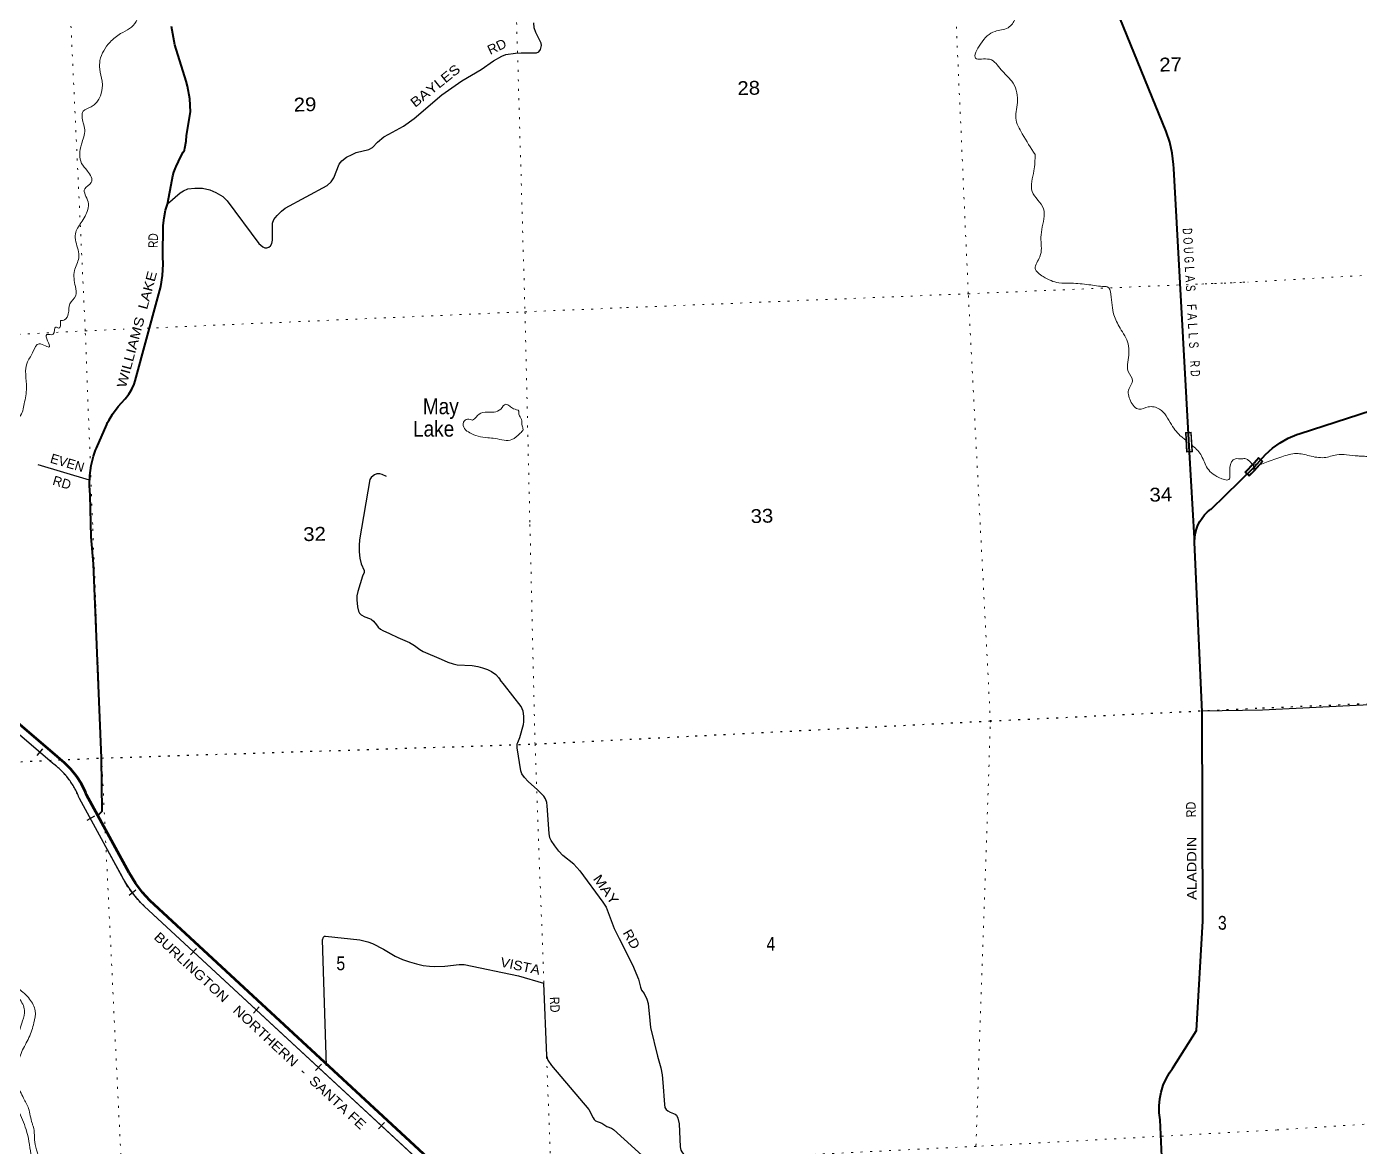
# Model space of a CAD drawing. Header units: feet. Extents: x 727543 to 978287, y 379550 to 572970.
# Drawn here: x 747668 to 764549, y 400503 to 414692 of the extents above; entities that cross this region are included whole.
import ezdxf
from ezdxf.enums import TextEntityAlignment as Align

# ---------------------------------------------------------------- set-up
doc = ezdxf.new("R2010")
doc.units = ezdxf.units.FT
doc.header["$LTSCALE"] = 80
doc.linetypes.add('DOTTED', pattern=[1.5, 0.3, -1.2])
for name, color, linetype, lineweight in [('20', 7, 'Continuous', 70), ('26', 7, 'Continuous', 40), ('29', 7, 'Continuous', 25), ('34', 7, 'Continuous', 25), ('39', 7, 'Continuous', 13), ('6', 7, 'DOTTED', 25), ('61', 7, 'Continuous', 13), ('7', 7, 'DOTTED', 13)]:
    doc.layers.add(name, color=color, linetype=linetype, lineweight=lineweight)
for name, color, linetype in [('27', 7, 'Continuous'), ('30', 7, 'Continuous'), ('41', 7, 'Continuous')]:
    doc.layers.add(name, color=color, linetype=linetype)

msp = doc.modelspace()

# ---------------------------------------------------------------- linework, layer by layer
at = {"layer": '20'}
for points in [[(748569.02, 404704.24), (748426.03, 404966.02), (748411.61, 405000.95), (748360.59, 405103.6), (748299.12, 405200.36), (748227.87, 405290.16), (748147.62, 405372.03), (748059.26, 405445.05), (746302.57, 406949.88), (744525.78, 408471.93)], [(754743.1, 398569.65), (754435.53, 398802.62), (754112.5, 399105.36), (749224.65, 403629.81), (749134.04, 403728.11), (749043.81, 403847.87), (748966.59, 403976.41), (748569.02, 404704.24)]]:
    msp.add_lwpolyline(points, dxfattribs=at)
at = {"layer": '26'}
for points in [[(762450.26, 408177.47), (762448.32, 408215.08), (762387.49, 409304.82), (762186.93, 412897.3), (762184.76, 412945.63), (762168.26, 413088.63), (762136.91, 413229.12), (762091.04, 413365.56), (761282.12, 415358.31)], [(748569.02, 404704.24), (748607.27, 404742.69), (748621.67, 404757.16), (748616.92, 405432.03), (748511.83, 407888.67), (748483.64, 408230.7), (748471.34, 408758.6), (748462.4, 408883.88), (748466.6, 409009.41), (748483.9, 409133.82), (748514.11, 409255.73), (748530.76, 409304.68), (748539.24, 409329.64), (748550.18, 409354.68), (748681.58, 409655.44), (748692.52, 409680.48), (748707.35, 409705.44), (748754.68, 409785.06), (748827.45, 409882.6), (748866.7, 409927.44), (748916.25, 409980.74), (748959.97, 410038.92), (748997.36, 410101.36), (749028.02, 410167.36), (749042.62, 410207.11), (749328.04, 411263.81), (749365.2, 411400.98), (749387.82, 411541.27), (749395.65, 411683.17), (749392.26, 411782.93), (749397.44, 412175.14), (749407.21, 412272.16), (749427.08, 412367.62), (749450.51, 412443.37), (749509.51, 412754.8), (749517.34, 412802.29), (749530.1, 412848.7), (749538.89, 412871.17), (749555.25, 412912), (749559.48, 412921.17), (749617.29, 413046.42), (749649.41, 413103.25), (749663.55, 413128.27), (749668.32, 413153.25), (749685.06, 413240.99), (749692.65, 413314.97), (749742.85, 413613.43), (749732.01, 413776.42), (749704.19, 413937.37), (749687.5, 414003.98), (749541.45, 414460.76), (749499.47, 414694.88)], [(763205.71, 409115.77), (763348.15, 409275), (763436.82, 409353.33), (763533.2, 409421.96), (763636.22, 409480.14), (763744.76, 409527.24), (763786.08, 409541.74), (764684.04, 409831.36)], [(762450.26, 408177.47), (762452.22, 408215.08), (762452.97, 408229.59), (762461.12, 408281.14), (762474.61, 408331.56), (762493.29, 408380.29), (762516.97, 408426.8), (762545.38, 408470.58), (762578.21, 408511.15), (762615.09, 408548.07), (762655.64, 408580.93), (762658.99, 408583.34), (763205.71, 409115.77)], [(762086.65, 399273.12), (762013.21, 400849.61), (762003.03, 400938.04), (762002.15, 401027.04), (762010.58, 401115.65), (762028.23, 401202.89), (762054.89, 401287.81), (762090.29, 401369.48), (762134.03, 401447), (762172.63, 401502.7), (762474.15, 401983.87), (762554.6, 403366.39), (762545.13, 406013.6), (762450.8, 408165.08), (762450.26, 408177.47)]]:
    msp.add_lwpolyline(points, dxfattribs=at)
at = {"layer": '29'}
for p, q in [((748464.67, 408951.58), (747814.45, 409142.78)), ((762547.18, 406029.63), (763311.49, 406040.84)), ((763311.49, 406040.84), (765075.73, 406129.08)), ((751464.05, 401532.75), (751413.36, 403127.93)), ((754209.09, 402582.77), (754247.98, 401662.91))]:
    msp.add_line(p, q, dxfattribs=at)
for points in [[(753419.78, 414148.3), (753575.39, 414258.68), (753682.42, 414318.3), (753734.29, 414338.18), (753854.57, 414355.84), (753928.51, 414360.26), (754122.72, 414360.26), (754152.52, 414373.51), (754171.28, 414404.42), (754183.41, 414453), (754180.11, 414483.92), (754113.9, 414616.4), (754092.93, 414676.02), (754087.41, 414740.06)], [(749451.98, 412450.76), (749610.49, 412589.34), (749651.32, 412613.63), (749707.6, 412637.92), (749794.78, 412646.75), (749892.98, 412646.75), (749984.58, 412626.88), (750060.72, 412593.76), (750150.11, 412540.76), (750206.38, 412487.77), (750608.05, 411944.56), (750657.72, 411902.6), (750681.99, 411893.77), (750709.58, 411891.57), (750732.76, 411900.4), (750753.72, 411918.06), (750770.27, 411944.56), (750780.2, 411988.72), (750780.2, 412205.12), (750794.55, 412249.28), (750837.58, 412302.28), (750891.66, 412357.48), (750939.11, 412395.02), (751473.2, 412682.08), (751523.97, 412726.24), (751557.07, 412779.24), (751623.28, 412951.48), (751656.39, 412993.43), (751715.97, 413039.8), (751788.81, 413075.13), (751839.56, 413097.22), (751998.47, 413136.96), (752043.72, 413163.45), (752108.82, 413229.7), (752187.17, 413295.94), (752250.07, 413331.28), (752435.46, 413432.85), (752572.29, 413530.01), (752921, 413830.32), (753177.01, 414006.97), (753419.78, 414148.3)], [(752223.67, 408997.11), (752166.2, 409023.17), (752136.41, 409032), (752099.99, 409029.8), (752071.3, 409016.55), (752052.54, 409005.51), (752027.16, 408983.42), (752012.82, 408956.93), (751880.4, 408192.91), (751875.98, 408124.46), (751875.98, 408042.75), (751884.81, 407961.06), (751902.47, 407892.6), (751937.78, 407804.27), (751939.98, 407782.2), (751920.12, 407733.61), (751858.33, 407539.29), (751847.29, 407486.3), (751845.09, 407433.3), (751857.22, 407344.98), (751868.26, 407289.78), (751880.4, 407265.48), (751903.57, 407243.41), (751946.61, 407221.32), (752008.4, 407199.24), (752029.37, 407188.21), (752056.96, 407163.91), (752096.68, 407119.75), (752115.44, 407088.84), (752145.24, 407062.33), (752177.24, 407044.68), (752260, 407009.34), (752365.94, 406956.34), (752511.6, 406894.51), (752577.81, 406856.98), (752644.02, 406806.19), (752685.96, 406779.7), (752913.28, 406682.53), (752999.35, 406645), (753067.77, 406622.92), (753116.32, 406611.87), (753306.12, 406603.04), (753378.96, 406589.79), (753438.54, 406572.12), (753500.34, 406554.46), (753553.31, 406527.96), (753606.28, 406488.21), (753639.38, 406452.89), (753660.87, 406422.85)], [(754667.85, 404004.05), (754592.81, 404087.96), (754455.98, 404198.37), (754403.02, 404252.48), (754354.46, 404322.03), (754304.81, 404389.38), (754289.36, 404422.51), (754279.42, 404476.6), (754257.35, 404825.49), (754252.94, 404868.55), (754236.39, 404913.82), (754213.21, 404949.14), (754133.76, 405028.64), (754014.58, 405134.63), (753967.69, 405186.52), (753936.79, 405232.89), (753921.88, 405271.53), (753878.31, 405559.7), (753877.74, 405589.51), (753878.31, 405610.49), (753883.27, 405627.05), (753908.64, 405691.08), (753957.2, 405854.48), (753962.72, 405892.02), (753961.61, 405960.48), (753951.14, 406025.61), (753940.65, 406055.43), (753926.3, 406084.13), (753716.05, 406354.4), (753660.87, 406422.85)], [(754667.85, 404004.05), (754961.39, 403605.49), (755002.22, 403541.45), (755027.6, 403477.41), (755102.64, 403274.26), (755168.85, 403146.19), (755336.58, 402814.97), (755411.62, 402633.9), (755439.2, 402530.13), (755451.34, 402492.58), (755482.24, 402448.42), (755517.55, 402377.76), (755536.31, 402322.56), (755553.96, 402110.58), (755566.11, 402020.04), (755654.39, 401657.9), (755694.11, 401507.76), (755711.77, 401419.42), (755720.6, 401322.26)], [(751413.36, 403127.93), (751423, 403164.97), (751436.24, 403176.01), (751451.69, 403178.21), (751884.26, 403129.64), (751987.99, 403105.35), (752043.17, 403083.26), (752184.41, 403012.6), (752332.28, 402922.07), (752424.98, 402880.11), (752513.26, 402851.41), (752603.75, 402824.91), (752685.41, 402805.04), (752767.06, 402796.2), (752835.48, 402791.79), (752961.31, 402794.43)], [(752961.31, 402794.43), (753142.26, 402816.08), (753206.95, 402819.34), (753893.49, 402674.45), (754209.09, 402582.77)], [(754247.98, 401662.91), (754263.42, 401606), (754311.97, 401539.76), (754784.27, 400983.31), (754837.24, 400877.31), (754852.14, 400853.02), (754868.14, 400837.57), (754947.59, 400806.65), (755009.39, 400766.91), (755071.18, 400744.83), (755097.12, 400729.36), (755547.89, 400320.86), (755575.5, 400288.84), (755600.86, 400245.78), (755631.76, 400157.46), (755676.7, 399985.28)], [(755720.6, 401322.26), (755739.35, 401046.25), (755745.98, 401008.71), (755761.42, 400982.21), (755783.49, 400966.75), (755814.39, 400949.09), (755876.19, 400922.59), (755891.64, 400909.34), (755911.5, 400871.8), (755926.95, 400801.14), (755940.19, 400507.46), (755949.57, 400468.82), (755960.05, 400445.63), (755982.67, 400415.82), (756006.4, 400394.84), (756026.81, 400379.39), (756046.13, 400372.76), (756090.84, 400369.65)]]:
    msp.add_lwpolyline(points, dxfattribs=at)
at = {"layer": '34'}
for p, q in [((747868.54, 405547.2), (747796.58, 405463.2)), ((748524.59, 404694.03), (748427.52, 404641)), ((749051.28, 403757.43), (748963.54, 403690.07)), ((749817.06, 403021.64), (749741.92, 402940.46)), ((750612.1, 402282.14), (750536.97, 402200.97)), ((751400.73, 401555.71), (751325.59, 401474.53)), ((752195.77, 400816.21), (752120.64, 400735.04))]:
    msp.add_line(p, q, dxfattribs=at)
at = {"layer": '34', "lineweight": 13}
for p, q in [((748338.27, 404918.08), (748878.83, 403928.47)), ((749156.72, 403556.42), (753623.33, 399421.89))]:
    msp.add_line(p, q, dxfattribs=at)
msp.add_lwpolyline([(742509.49, 410100.92), (743881.48, 408892.18), (747994.2, 405369.11)], dxfattribs=at)
at = {"layer": '34'}
for points in [[(748948.79, 403798.1), (748337.29, 404917.58), (748331.95, 404929.01), (748325.59, 404944.82), (748318.83, 404960.72), (748311.79, 404976.6), (748304.55, 404992.37), (748296.92, 405007.93), (748289.07, 405023.39), (748280.9, 405038.75), (748272.53, 405053.99), (748263.85, 405068.97), (748254.96, 405083.86), (748245.82, 405098.56), (748236.34, 405113.14), (748226.68, 405127.49), (748216.74, 405141.79), (748206.57, 405155.78), (748196.13, 405169.72), (748185.44, 405183.35), (748174.55, 405196.87), (748163.48, 405210.15), (748152.09, 405223.31), (748140.45, 405236.16), (748128.69, 405248.83), (748116.59, 405261.4), (748104.41, 405273.67), (748091.96, 405285.74), (748079.2, 405297.57), (748066.39, 405309.18), (748053.33, 405320.59), (748039.95, 405331.76), (748026.52, 405342.71), (748012.93, 405353.41), (747999.01, 405363.87), (747993.5, 405368.26), (743880.76, 408891.35)], [(753619.6, 399423.84), (749155.97, 403555.62), (749153.59, 403557.89), (749147, 403564.44), (749128.14, 403583.59), (749109.81, 403603.03), (749091.68, 403622.74), (749073.97, 403642.68), (749056.51, 403663.1), (749039.59, 403683.82), (749022.95, 403704.66), (749006.57, 403726.01), (748990.67, 403747.43), (748975.1, 403769.2), (748960, 403791.4), (748945.24, 403813.6), (748930.82, 403836.16)]]:
    msp.add_lwpolyline(points, dxfattribs=at)
at = {"layer": '34', "lineweight": 13}
for centre, radius, start, end in [((747406.72, 404565.51), 995.17, 21.45109, 53.42796), ((750231.55, 404648.87), 1532.59, 207.99511, 225.34372)]:
    msp.add_arc(centre, radius, start, end, dxfattribs=at)
at = {"layer": '39'}
for points in [[(753227.46, 426211.12), (753186.46, 426136.69), (753178.29, 426067.75), (753176.18, 425998.98), (753212.51, 425927.22), (753317.39, 425859.36), (753468.84, 425786.71), (753617.6, 425738.24), (753724.83, 425658.32), (753800.52, 425551.26), (753912.8, 425435.1), (754042.23, 425355.78), (754095.2, 425339.05), (754149.18, 425285.96), (754221.44, 425229.33), (754288.32, 425148.3), (754292.54, 425069.6), (754315.26, 424979.28), (754394.36, 424894.54), (754386.1, 424756.89), (754409.06, 424585.74), (754356.34, 424521.65), (754396.22, 424395.42), (754516.06, 424297.65), (754607.38, 424209.21), (754725.95, 424085.14), (754816.7, 424016.89), (754976.43, 424009.14), (755070.13, 424052.12), (755213.05, 424068.16), (755330.8, 424045.11), (755498.41, 423900.15), (755743.9, 423858.37), (755928.02, 423845.23), (756058.5, 423800.3), (756133.17, 423729.59), (756150.66, 423465.32), (756212.58, 423273.01), (756285.83, 423036.54), (756445.37, 422891.36), (756656.2, 422717.26), (756927.22, 422556.95), (757031.23, 422375.89), (757078.63, 422197.32), (757099.12, 422042.27), (757150.95, 421849.67), (757292.94, 421754.54), (757380.03, 421528.55), (757450.56, 421389.02), (757616.93, 421288.48), (757648.64, 421093.32), (757576.45, 420858.93), (757684.78, 420667.88), (757690.32, 420469.98), (757544.19, 420280.05), (757376.21, 420077.39), (757449.28, 419919.74), (757526.04, 419774.31), (757571.08, 419607.8), (757673.79, 419473.19), (757663.58, 419260.71), (757589.68, 419159.66), (757599.74, 419016.45), (757710.46, 418884.07), (757871.42, 418688.41), (758062.71, 418635.04), (758239.24, 418460.01), (758283.81, 418166.17), (758342.11, 417886.85), (758476.13, 417787.45), (758581.33, 417563.98), (758746.74, 417208.78), (758965.43, 416753.99), (758974.42, 416649.15), (759012.45, 416516.81), (759130.45, 416412.93), (759285.52, 416427.28), (759463.26, 416353.33), (759776.43, 416418.49), (760071.55, 416262.88), (760190.54, 415979.16), (760218.7, 415622.22), (760169.56, 415358.15), (760149.09, 415151.45), (760128.57, 414946.77), (760173.27, 414792.38), (760089.62, 414678.94), (759925.36, 414632), (759740.06, 414471.31), (759678.39, 414293.79), (759854.49, 414278.41), (760001.53, 414147.03), (760136.86, 414001.18), (760210.28, 413758.66), (760188.3, 413533.73), (760268.55, 413335.85), (760433.44, 413071.58)], [(749487.76, 416567.39), (749467.11, 416540.32), (749336.56, 416371.02), (749303.33, 416115.47), (749231.16, 416024.57), (749146.13, 415816.11), (749109.36, 415615.02), (749092.49, 415351.83), (749075.95, 415149.29), (749101.32, 414964.05), (749054.57, 414758.65), (748970.3, 414667.42), (748856.99, 414603.69), (748722.73, 414494.92), (748595.89, 414265.1), (748592.95, 414153.87), (748623.42, 414003.13), (748483.15, 413675.93), (748383.74, 413620.66), (748383.83, 413473.14), (748402.46, 413384.72), (748361.08, 413203.72), (748363.83, 412961.28), (748439.23, 412864.32), (748485.73, 412718.06), (748403.13, 412639.01), (748444.08, 412474.41), (748440.8, 412375.29), (748358.56, 412211.36), (748283.77, 412069.87), (748317.79, 411864.66), (748326.61, 411765.87), (748272.62, 411602.72), (748284.32, 411400.94), (748289.5, 411287.91), (748215.71, 411182.82), (748195.01, 411056.95), (748148.67, 410980.91), (748094.42, 410971.34)], [(760433.44, 413071.58), (760416.96, 412867.01), (760396, 412605.73), (760537.4, 412387.3), (760516.5, 412124), (760506.05, 411992.35), (760493.82, 411779.82), (760433.38, 411630.63), (760535.18, 411528.33), (760733.27, 411448.87), (760890.93, 411443.09), (761111.53, 411424.88), (761312.06, 411402.08), (761346.48, 411398.98), (761391.5, 411305.22), (761429.17, 411041.51), (761508.51, 410875.94), (761609.05, 410674.58), (761607.42, 410444.14), (761610.7, 410327.02), (761666.49, 410209.31), (761620.84, 410109.03), (761639.31, 409953.92), (761747.28, 409847.75), (761863.57, 409877.2), (762005.65, 409850.78), (762158.59, 409652.87), (762288.15, 409496.77), (762341.02, 409457.36)], [(763277.6, 409143.93), (763359.46, 409176.33), (763553.24, 409245.22), (763739.81, 409287.6), (763904.46, 409258.54), (764091.11, 409236.25), (764251.7, 409269.71), (764372.9, 409271.59), (764520.93, 409256.14), (764565.48, 409253.54), (764634.25, 409251.71), (764759.09, 409265.83), (764934.9, 409328.08), (765047.34, 409412.54), (765128.81, 409578.88), (765312.7, 409641.39), (765510.41, 409651.79), (765775.69, 409759.36), (766031.81, 409961.63), (766278.92, 410068.62), (766548.89, 410156.13), (766823.63, 410221.57), (767075.12, 410255.93), (767401.91, 410274.53), (767602.7, 410252.7), (767785.32, 410230.28), (767925.48, 410208.51), (767919.58, 410141.62), (767885.09, 410083.92), (767994.37, 410079.35), (768049.6, 410058.9), (768044.03, 409981.92), (768014.56, 409894.06), (768121.32, 409842.92), (768231.83, 409862.65), (768296.87, 409913.25), (768453.79, 409997.12), (768623.81, 410051.1), (768750.8, 410061.25), (768875.24, 410087.49), (769143.59, 410162.82), (769414.23, 410230.14), (769519.45, 410288.1), (769602.66, 410339.28), (769729.62, 410412.09), (769858.46, 410365.7), (769949.92, 410287.8), (770155.08, 410256), (770359.38, 410250.45), (770563.91, 410299.47), (770623.25, 410277.13), (770729.95, 410228.01), (770925.58, 410240.37), (771125.71, 410238.72), (771310.41, 410214.35), (771480.13, 410215.77), (771577.77, 410319.97), (771646.63, 410439.41), (771847.26, 410484.27), (772175.51, 410581.74), (772413.95, 410706.64), (772484.96, 410822.11), (772590.33, 410999.32), (772663.19, 411181.54), (772770.45, 411362.86), (772991.81, 411515.5), (773096.11, 411601.73), (773174.79, 411662.28)], [(748094.42, 410971.34), (748072.87, 410875.76), (748036.16, 410888.9), (748004.34, 410799.11), (747923.75, 410792.86), (747956.4, 410636.12), (747826.03, 410677.01), (747751.96, 410582.02), (747715.55, 410512.3), (747677, 410446.58), (747665.98, 410118.88), (747637.28, 409918.02), (747577.35, 409750.66), (747400.87, 409707.43), (747307.47, 409797.83), (747230.89, 409648.2), (747311.76, 409428.11), (747412.72, 409356.1), (747373.13, 409183.24), (747269.62, 408913.63), (747111.08, 408878.98), (746960.76, 408622.24), (746938, 408425.58), (746808.37, 408151.22), (746742.81, 408113.05), (746822.15, 407947.48), (746765.05, 407895.39), (746614.97, 407846.82), (746584.36, 407641.86), (746550.59, 407550), (746468.63, 407375.97), (746393.22, 407256.69), (746439.38, 407122.55), (746422.61, 406928.07), (746418.68, 406919.52)], [(753598.08, 409479.03), (753502.96, 409486.53), (753381.23, 409507.45), (753279.1, 409549.11), (753208.92, 409603.78), (753198.59, 409684.34), (753248.01, 409722.07), (753310.9, 409711.66), (753356.29, 409749.28), (753437.43, 409808.09), (753584.77, 409810.11), (753668.44, 409850.8), (753733.38, 409911.18), (753782.49, 409888.28), (753829.91, 409853.2), (753897.34, 409824.73), (753898.47, 409784.34), (753932.62, 409718.59), (753938.85, 409639.94), (753950.3, 409591.75), (753913.26, 409544.25), (753810.49, 409464.64), (753598.08, 409479.03)], [(762414.71, 409396.26), (762528.58, 409274.98), (762601.59, 409119.35), (762758.83, 408984.21), (762882.75, 408957.29), (762896.67, 409109.24), (762968.27, 409220.33), (763049.03, 409220.52), (763062.75, 409221.9)], [(763062.75, 409221.9), (763085.67, 409222.88), (763112.53, 409214.88), (763142.25, 409193.16), (763164.54, 409174.31), (763179.97, 409149.73)], [(746032.27, 404425.53), (746067.12, 404190.03), (746097.93, 404027.18), (746112.09, 403882.06), (746186.49, 403748.69), (746352.69, 403654.22), (746528.41, 403580.21), (746812.08, 403472.79), (746982.67, 403293.55), (747121.66, 403089.2), (747241.88, 402833.81), (747349.41, 402671.03), (747483.68, 402490.8), (747573.43, 402386.15), (747640.16, 402238.43), (747615.65, 402104.37), (747546.98, 401888.27), (747477.59, 401698.42), (747428.93, 401488.92), (747424.82, 401347.34), (747474.89, 401217.35), (747566.59, 400971.29), (747660.18, 400729.31), (747721.34, 400419.76), (747768.76, 400168.44), (747845.27, 399887.6), (747852.77, 399691.77), (747828.48, 399549.64), (747806.37, 399401.5), (747894, 399300.83), (747970.63, 399232.2), (748113.76, 399023.91), (748227.56, 398925.98), (748367.09, 398774.19), (748541.7, 398667.82), (748616.63, 398659.77), (748753.39, 398606.93), (748858.01, 398476.41), (748901.69, 398358.37), (748934.24, 398205.66), (749047.65, 398049.12), (749155.41, 397878.26), (749236.26, 397730.93), (749302.48, 397601.38), (749406.79, 397337.47), (749463.16, 397126.81), (749534.02, 396831.67), (749632.2, 396642.37), (749768.88, 396448.05), (749862.53, 396204.06), (749991.33, 396010.71)], [(747141.27, 403280.1), (747222.75, 403156.64), (747297.55, 403009.13), (747339.72, 402872.86), (747389.8, 402742.87), (747466.73, 402591.39), (747563.88, 402511.19), (747704.86, 402379.64), (747775.68, 402230.01), (747759.69, 402080.02), (747696.29, 401892.36), (747606.38, 401714.07), (747544.88, 401530.5), (747525.57, 401426.9), (747551.38, 401298.27), (747628.93, 401124.57), (747691.11, 400994.91), (747736.72, 400808.21), (747749.9, 400770.17), (747774.5, 400540.45), (747814.83, 400398.07), (747841.66, 400233.08), (747871.22, 400114.66), (747907.97, 399956.01), (747930.54, 399798.99), (747942.51, 399659.87), (747893.55, 399533.23), (747916.04, 399450.99), (748022.96, 399310.43), (748114.9, 399199.77), (748191.87, 399119.02), (748256.16, 399058.13), (748383.03, 398926.2), (748489.03, 398817.95), (748659.99, 398770.09), (748810.87, 398717.63), (748876.49, 398537.54), (748974.22, 398364.4), (749025.41, 398266.77), (749126.28, 398053.29), (749213.75, 397885.92), (749293.31, 397785.03), (749375.95, 397645.83), (749445.58, 397538.6), (749518.65, 397380.95), (749579.77, 397216.9), (749605.92, 397076.15), (749635.66, 396951.67), (749680.19, 396803.34), (749752.58, 396669.91), (749807.2, 396521.86), (749877.17, 396402.52), (749985.21, 396221.57), (750099.83, 396012.36)]]:
    msp.add_spline(points, degree=3, dxfattribs=at)
at = {"layer": '6'}
for points in [[(763310.6, 406066.62), (765150.03, 406143.6), (770551.02, 406361.85), (775843.47, 406499.81), (780197.59, 406656.08), (781152.84, 406676.71), (785546.9, 406785.75), (786322.27, 406806.66), (790876.74, 407078.52), (791458.3, 407093.19), (793830.27, 407137.35)], [(756129.46, 405711.54), (759860.3, 405901.1), (763310.6, 406066.62)], [(746753.1, 405347), (748616.92, 405432.03), (754102.15, 405608.54), (756129.46, 405711.54)]]:
    msp.add_lwpolyline(points, dxfattribs=at)
at = {"layer": '61'}
for p, q in [((762334.31, 409552.25), (762409.19, 409556.51)), ((762348.49, 409302.66), (762334.31, 409552.25)), ((763203.78, 409171.94), (763260.21, 409235.5)), ((763260.21, 409235.5), (763316.08, 409185.47)), ((763088.91, 409051.95), (763203.78, 409171.94)), ((763316.08, 409185.47), (763207.38, 409067.25))]:
    msp.add_line(p, q, dxfattribs=at)
for points in [[(762342.74, 409544.71), (762356.01, 409311.1), (762414.93, 409314.44), (762401.65, 409548.07)], [(763214.77, 409086.92), (763213.28, 409127.58), (763211.7, 409169.34), (763260.83, 409224.2), (763304.71, 409184.91)], [(763142.84, 409011.39), (763100.22, 409052.19), (763196.23, 409152.49), (763199.17, 409070.23)]]:
    msp.add_lwpolyline(points, close=True, dxfattribs=at)
for points in [[(762409.19, 409556.51), (762423.37, 409306.91), (762348.49, 409302.66)], [(763207.38, 409067.25), (763143.09, 409000.09), (763088.91, 409051.95)]]:
    msp.add_lwpolyline(points, dxfattribs=at)
at = {"layer": '7'}
msp.add_line((762541.97, 411433.49), (763125.75, 411457.81), dxfattribs=at)
for points in [[(748503.28, 408388.54), (748409.04, 410840.51), (748175.87, 415823.97)], [(753838.92, 415823.97), (753975.23, 411081.89), (754037.69, 408388.54)], [(759737.58, 408388.54), (759586.21, 411310.34), (759385.41, 415823.97)], [(773083.63, 411775.38), (770343.38, 411668.78), (764924.64, 411561.12), (763125.14, 411457.79)], [(755261.21, 411134.25), (759586.21, 411310.34), (763125.14, 411457.79)], [(749191.16, 410874.43), (753975.23, 411081.89), (755261.21, 411134.25)], [(740556.44, 410187.69), (742891.15, 410547.84), (748409.04, 410840.51), (748902.54, 410861.91)], [(748943.39, 398427.23), (748876.7, 400045.19), (748616.92, 405432.03), (748503.28, 408388.54)], [(754037.69, 408388.54), (754102.15, 405608.54), (754300.32, 400258.41), (754357.48, 398984.67)], [(759684.86, 400512.25), (759684.11, 400524.01), (759867.24, 405885.68), (759737.58, 408388.54)], [(763494.42, 400723.25), (765069.04, 400825.36), (770588.13, 400954.44), (776100.72, 401220.75), (780995.25, 401344.79)], [(763494.42, 400723.25), (759686.45, 400515.11), (755450.95, 400305.61), (754670.94, 400267.03)], [(760380.65, 386642.31), (760268.37, 389963.37), (760019.66, 395243.41), (759686.45, 400515.11)]]:
    msp.add_lwpolyline(points, dxfattribs=at)

# ---------------------------------------------------------------- texts
at = {"layer": '27'}
for s, rotation, width, p in [('RD', 89.243, 0.8, (749327.17, 411889.57)), ('WILLIAMS  LAKE', 74.885, 1.2, (748922.63, 410110.55)), ('RD', 92.205, 0.85, (762468.6, 404683.7)), ('ALADDIN ', 90.205, 1.15, (762476.17, 403636.22))]:
    msp.add_text(s, height=120, rotation=rotation, dxfattribs=dict(at, width=width)).set_placement(p)
for s, width, p in [('D', 0.7, (762301.75, 412096.52)), ('O', 0.7, (762308.43, 411976.7)), ('U', 0.7, (762315.12, 411856.9)), ('G', 0.65, (762321.81, 411737.08)), ('L', 0.85, (762328.49, 411617.27)), ('A', 0.8, (762335.18, 411497.45)), ('S', 0.75, (762341.88, 411377.64)), ('F', 0.8, (762355.26, 411138.02)), ('A', 0.8, (762361.94, 411018.2)), ('L', 0.85, (762368.63, 410898.39)), ('L', 0.85, (762375.31, 410778.58)), ('S', 0.75, (762382.01, 410658.76)), ('R', 0.7, (762395.39, 410419.13)), ('D', 0.7, (762402.08, 410299.31))]:
    msp.add_text(s, height=120, rotation=273.195, dxfattribs=dict(at, width=width)).set_placement(p, align=Align.CENTER)
at = {"layer": '30'}
for s, rotation, width, p in [('RD', 24.955, 1.05, (753534.35, 414333.8)), ('BAYLES', 38.724, 1.2, (752584.34, 413662.79)), ('MAY', 305.225, 1.2, (754831.21, 403902.6)), ('RD', 299.824, 1.1, (755208.04, 403219.23)), ('VISTA', 348.083, 1.1, (753654.43, 402792.94)), ('RD', 272.421, 0.85, (754289.06, 402404.97))]:
    msp.add_text(s, height=120, rotation=rotation, dxfattribs=dict(at, width=width)).set_placement(p)
for s, p in [('EVEN', (747956.44, 409173.99)), ('RD', (747986.66, 408894.09))]:
    msp.add_text(s, height=120, rotation=343.614, dxfattribs=at).set_placement(p)
at = {"layer": '34', "width": 1.15}
msp.add_text('BURLINGTON   NORTHERN  -  SANTA FE', height=120, rotation=317.211, dxfattribs=at).set_placement((749268.51, 403150.16))
at = {"layer": '41', "width": 0.9}
for s, p in [('May', (752682.29, 409785.2)), ('Lake', (752558.09, 409501.23))]:
    msp.add_text(s, height=200, dxfattribs=at).set_placement(p)
at = {"layer": '7', "width": 1.1}
for s, p in [('27', (762007.02, 414122.63)), ('28', (756666.4, 413824.5)), ('29', (751050.49, 413616.24)), ('34', (761882.25, 408677.06)), ('33', (756833.81, 408406.07)), ('32', (751170.91, 408177.52))]:
    msp.add_text(s, height=175, rotation=1.569, dxfattribs=at).set_placement(p)
at = {"layer": '7', "width": 0.85}
for s, p in [('3', (762746.83, 403258.04)), ('4', (757032.76, 402992.82)), ('5', (751588.51, 402744.89))]:
    msp.add_text(s, height=175, dxfattribs=at).set_placement(p)

doc.saveas('drawing.dxf')
